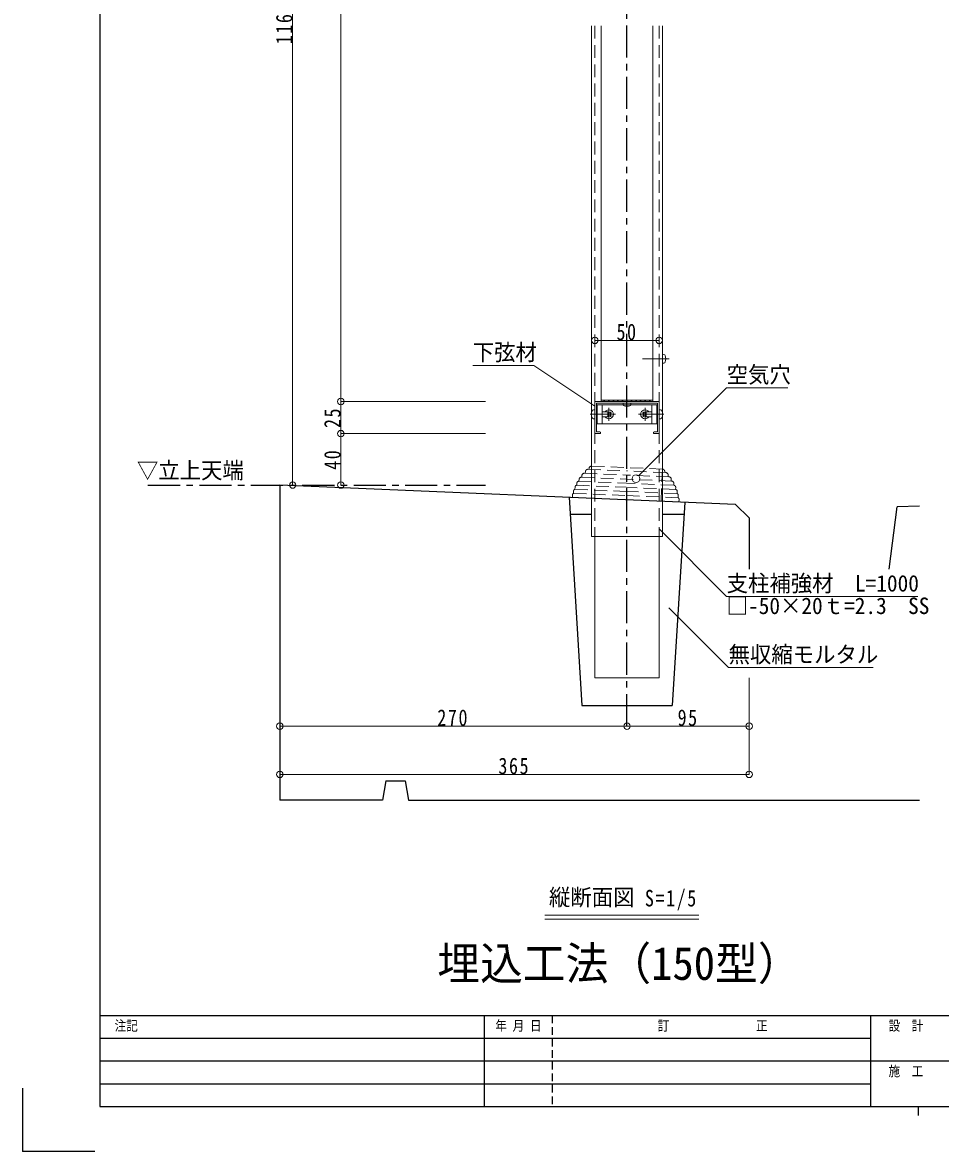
# Model space of a CAD drawing. Units: millimetres, scale not verified. Extents: x -1050 to 1050, y -742 to 742.
# Drawn here: x -1050 to -336, y -742 to 135 of the extents above; entities that cross this region are included whole.
import ezdxf
from ezdxf.enums import TextEntityAlignment as Align

# ---------------------------------------------------------------- set-up
doc = ezdxf.new("R2010")
doc.units = ezdxf.units.MM
doc.header["$LTSCALE"] = 5
for name, pattern in [('CHAIN1', [8, 5, -1, 1, -1]), ('DASHED1', [1.8, 1.2, -0.6]), ('DASHED2', [3, 2, -1])]:
    doc.linetypes.add(name, pattern=pattern)
for name, color, linetype in [('0-0_通り芯', 7, 'CHAIN1'), ('0-1_躯体', 134, 'Continuous'), ('1-4_印刷位置ライン', 7, 'Continuous'), ('1-5_図枠1_1', 7, 'Continuous')]:
    doc.layers.add(name, color=color, linetype=linetype)
for name, color, linetype, lineweight in [('0-3_寸法', 54, 'Continuous', 20), ('0-4_手摺部材', 92, 'Continuous', 20), ('0-5_手すり子', 12, 'Continuous', 20), ('0-8_その他', 11, 'Continuous', 20), ('0-9_文字', 3, 'Continuous', 20), ('0-A_支柱', 6, 'Continuous', 20), ('0-B_足元', 4, 'Continuous', 20)]:
    doc.layers.add(name, color=color, linetype=linetype, lineweight=lineweight)
doc.styles.add('ＭＳ ゴシック', font='')
doc.styles.add('ＭＳ 明朝', font='')
doc.styles.get('ＭＳ ゴシック').set_extended_font_data('MS Gothic')
doc.styles.get('ＭＳ 明朝').set_extended_font_data('MS Mincho')

# ---------------------------------------------------------------- blocks, each defined once
blk = doc.blocks.new('dimension_origin')
at = {"color": 0, "linetype": 'Continuous', "lineweight": -2}
blk.add_circle((0, 0), 1.25, dxfattribs=at)

msp = doc.modelspace()

# ---------------------------------------------------------------- linework, layer by layer
at = {"layer": '0-0_通り芯'}
for p, q in [((-580, -411.793), (-580, 505.456)), ((-952.5, -224.293), (-690, -224.293))]:
    msp.add_line(p, q, dxfattribs=at)
at = {"layer": '0-1_躯体'}
for p, q in [((-850, -224.293), (-850, -469.293)), ((-535, -237.626), (-545, -395.721)), ((-376.259, -289.678), (-370, -241.293)), ((-352.5, -240.71), (-370, -241.293)), ((-607.5, -247.177), (-624.076, -247.177)), ((-535.499, -247.177), (-552.5, -247.177)), ((-485, -249.9), (-485, -289.678)), ((-767.5, -454.293), (-752.5, -454.293)), ((-752.5, -454.293), (-750, -469.293)), ((-750, -469.293), (-352.5, -469.293))]:
    msp.add_line(p, q, dxfattribs=at)
for points in [[(-485, -249.9), (-495.607, -239.293), (-850, -224.293)], [(-625, -233.816), (-615, -395.721), (-545, -395.721)], [(-767.5, -454.293), (-770, -469.293), (-850, -469.293)]]:
    msp.add_lwpolyline(points, dxfattribs=at)
at = {"layer": '0-3_寸法'}
for p, q in [((-840, 495), (-840, -224.293)), ((-802.5, -159.293), (-802.5, 470)), ((-605, -111.793), (-555, -111.793)), ((-690, -159.293), (-802.5, -159.293)), ((-802.5, -184.293), (-802.5, -159.293)), ((-690, -184.293), (-802.5, -184.293)), ((-802.5, -224.293), (-802.5, -184.293)), ((-485, -374.293), (-485, -449.293)), ((-850, -411.793), (-580, -411.793)), ((-580, -411.793), (-485, -411.793)), ((-850, -449.293), (-485, -449.293))]:
    msp.add_line(p, q, dxfattribs=at)
at = {"layer": '0-4_手摺部材'}
for p, q in [((-551.381, -122.713), (-552.5, -122.615)), ((-552.5, -122.615), (-552.5, -129.615)), ((-551.381, -129.517), (-552.5, -129.615)), ((-606.119, -165.891), (-605, -165.793)), ((-605, -183.793), (-605, -159.793)), ((-605, -172.793), (-605, -165.793)), ((-604.5, -159.293), (-555.5, -159.293)), ((-603.6, -160.693), (-603.6, -182.893)), ((-556.4, -160.693), (-603.6, -160.693)), ((-582.908, -161.747), (-583, -160.693)), ((-577, -160.693), (-583, -160.693)), ((-577.092, -161.747), (-577, -160.693)), ((-560.75, -176.793), (-560.75, -161.793)), ((-556.75, -176.793), (-556.75, -161.793)), ((-556.4, -182.893), (-556.4, -160.693)), ((-555, -159.793), (-555, -183.793)), ((-553.881, -165.891), (-555, -165.793)), ((-555, -165.793), (-555, -172.793)), ((-606.119, -172.695), (-605, -172.793)), ((-594.545, -168.097), (-595, -167.658)), ((-594.545, -170.488), (-595, -170.927)), ((-594.545, -168.097), (-594, -168.296)), ((-594.545, -170.488), (-594, -170.29)), ((-593.455, -168.097), (-594, -168.296)), ((-593.455, -170.488), (-594, -170.29)), ((-593.455, -168.097), (-592.864, -167.527)), ((-593.455, -170.488), (-592.864, -171.059)), ((-592.805, -168.747), (-593.003, -169.293)), ((-592.805, -169.838), (-593.003, -169.293)), ((-592.805, -168.748), (-592.234, -168.157)), ((-592.805, -169.838), (-592.234, -170.429)), ((-567.195, -168.748), (-567.766, -168.157)), ((-567.195, -169.838), (-567.766, -170.429)), ((-567.195, -168.747), (-566.997, -169.293)), ((-567.195, -169.838), (-566.997, -169.293)), ((-566.545, -168.097), (-567.136, -167.527)), ((-566.545, -170.488), (-567.136, -171.059)), ((-566.545, -168.097), (-566, -168.296)), ((-566.545, -170.488), (-566, -170.29)), ((-565.455, -168.097), (-566, -168.296)), ((-565.455, -170.488), (-566, -170.29)), ((-565.455, -168.097), (-565, -167.658)), ((-565.455, -170.488), (-565, -170.927)), ((-553.881, -172.695), (-555, -172.793)), ((-601.2, -184.293), (-604.5, -184.293)), ((-603.6, -182.893), (-601.2, -182.893)), ((-603.25, -176.793), (-556.75, -176.793)), ((-558.8, -182.893), (-556.4, -182.893)), ((-555.5, -184.293), (-558.8, -184.293))]:
    msp.add_line(p, q, dxfattribs=at)
at = {"layer": '0-4_手摺部材', "linetype": 'CHAIN1'}
for p, q in [((-547.28, -126.115), (-567.895, -126.115)), ((-594, -174.293), (-594, -164.293)), ((-566, -174.293), (-566, -164.293)), ((-589, -169.293), (-608.6, -169.293)), ((-571, -169.293), (-551.4, -169.293))]:
    msp.add_line(p, q, dxfattribs=at)
at = {"layer": '0-4_手摺部材'}
for points in [[(-556.75, -161.793), (-603.25, -161.793), (-603.25, -176.793)], [(-599.25, -171.293), (-595, -171.293), (-595, -167.293), (-599.25, -167.293)], [(-560.75, -171.293), (-565, -171.293), (-565, -167.293), (-560.75, -167.293)]]:
    msp.add_lwpolyline(points, dxfattribs=at)
for centre, radius, start, end in [((-551.494, -124.008), 1.3, 15.88085, 85), ((-551.494, -128.222), 1.3, 275, 344.11915), ((-558.9, -126.115), 9, 344.11915, 15.88085), ((-606.006, -167.186), 1.3, 95, 164.11915), ((-604.5, -159.793), 0.5, 90, 180), ((-594, -169.293), 3.5, 214.8499, 145.1501), ((-581.812, -161.651), 1.1, 185, 254.7751), ((-580, -154.993), 8, 254.7751, 285.2249), ((-578.188, -161.651), 1.1, 285.2249, 355), ((-566, -169.293), 3.5, 34.8499, 325.1501), ((-555.5, -159.793), 0.5, 0, 90), ((-553.994, -167.186), 1.3, 15.88085, 85), ((-598.6, -169.293), 9, 164.11915, 195.88085), ((-606.006, -171.4), 1.3, 195.88085, 265), ((-594, -169.293), 2.1, 32.74607, 57.2425), ((-594, -169.293), 2.1, 302.7575, 327.2425), ((-566, -169.293), 2.1, 122.7575, 147.25393), ((-566, -169.293), 2.1, 212.7575, 237.2425), ((-553.994, -171.4), 1.3, 275, 344.11915), ((-561.4, -169.293), 9, 344.11915, 15.88085), ((-604.5, -183.793), 0.5, 180, 270), ((-601.2, -183.593), 0.7, 270, 90), ((-558.8, -183.593), 0.7, 90, 270), ((-555.5, -183.793), 0.5, 270, 360)]:
    msp.add_arc(centre, radius, start, end, dxfattribs=at)
at = {"layer": '0-5_手すり子'}
for p, q in [((-600, 132.854), (-600, -159.293)), ((-560, -159.293), (-560, 132.854))]:
    msp.add_line(p, q, dxfattribs=at)
at = {"layer": '0-8_その他'}
for p, q in [((-599.25, -176.793), (-599.25, -161.793)), ((-598.178, -158.293), (-597.178, -159.293)), ((-594.642, -158.293), (-593.642, -159.293)), ((-591.107, -158.293), (-590.107, -159.293)), ((-587.571, -158.293), (-586.571, -159.293)), ((-584.036, -158.293), (-583.036, -159.293)), ((-580.5, -158.293), (-579.5, -159.293)), ((-576.964, -158.293), (-575.964, -159.293)), ((-573.429, -158.293), (-572.429, -159.293)), ((-569.893, -158.293), (-568.893, -159.293)), ((-566.358, -158.293), (-565.358, -159.293)), ((-562.822, -158.293), (-561.822, -159.293))]:
    msp.add_line(p, q, dxfattribs=at)
msp.add_lwpolyline([(-600, -158.293), (-600, -159.293), (-560, -159.293), (-560, -158.293)], close=True, dxfattribs=at)
at = {"layer": '0-9_文字'}
for p, q in [((-524.014, -558.793), (-643.767, -558.793)), ((-524.014, -561.793), (-643.767, -561.793))]:
    msp.add_line(p, q, dxfattribs=at)
for points in [[(-605, -163.028), (-652.5, -131.225), (-700, -131.225)], [(-570.95, -217.102), (-502.5, -148.652), (-455, -148.652)], [(-555, -258.466), (-502.5, -310.966), (-353.75, -310.966)], [(-547.397, -319.886), (-501.001, -366.282), (-388.501, -366.282)]]:
    msp.add_lwpolyline(points, dxfattribs=at)
at = {"layer": '0-A_支柱'}
for p, q in [((-607.5, -264.293), (-607.5, 132.854)), ((-552.5, 132.854), (-552.5, -264.293)), ((-607.5, -264.293), (-552.5, -264.293))]:
    msp.add_line(p, q, dxfattribs=at)
msp.add_circle((-573, -219.293), 3, dxfattribs=at)
at = {"layer": '0-B_足元', "linetype": 'DASHED2'}
for p, q in [((-605, 132.854), (-605, -264.293)), ((-555, 132.854), (-555, -264.293)), ((-607.451, -209.537), (-579.975, -210.699)), ((-615.385, -218.205), (-580.356, -219.688)), ((-615.078, -217.014), (-615.129, -218.216)), ((-613.165, -215.1), (-580.221, -216.494)), ((-612.351, -213.933), (-612.402, -215.133)), ((-610.448, -212.012), (-580.085, -213.297)), ((-609.534, -211.45), (-609.559, -212.05)), ((-547.276, -217.889), (-580.221, -216.494)), ((-549.722, -214.582), (-580.085, -213.297)), ((-552.5, -211.862), (-579.975, -210.699)), ((-553.557, -236.84), (-552.5, -211.862)), ((-550.586, -213.945), (-550.612, -214.544)), ((-547.989, -216.657), (-548.04, -217.857)), ((-620.41, -225.949), (-620.48, -227.604)), ((-620.48, -227.602), (-580.762, -229.283)), ((-619.011, -223.021), (-619.071, -224.432)), ((-619.071, -224.432), (-580.625, -226.059)), ((-617.272, -220.035), (-617.327, -221.33)), ((-617.327, -221.33), (-580.491, -222.889)), ((-542.18, -227.686), (-580.625, -226.059)), ((-543.656, -224.447), (-580.491, -222.889)), ((-545.327, -221.17), (-580.356, -219.688)), ((-545.532, -219.957), (-545.583, -221.16)), ((-543.601, -223.153), (-543.656, -224.447)), ((-542.121, -226.276), (-542.18, -227.686)), ((-622.414, -231.998), (-622.495, -233.922)), ((-621.51, -228.717), (-621.597, -230.758)), ((-621.597, -230.758), (-580.897, -232.48)), ((-540.198, -234.203), (-580.897, -232.48)), ((-541.044, -230.964), (-580.762, -229.283)), ((-540.974, -229.311), (-541.044, -230.966)), ((-540.111, -232.162), (-540.198, -234.203)), ((-539.488, -235.507), (-539.57, -237.432))]:
    msp.add_line(p, q, dxfattribs=at)
at = {"layer": '0-B_足元'}
for p, q in [((-605, -264.293), (-605, -374.293)), ((-555, -264.293), (-555, -374.293)), ((-605, -374.293), (-555, -374.293))]:
    msp.add_line(p, q, dxfattribs=at)
at = {"layer": '0-B_足元', "linetype": 'DASHED2'}
for centre, radius, start, end in [((-607.535, -211.535), 2, 87.57656, 177.57656), ((-615.41, -220.067), 1.862, 89.2213, 179.01555), ((-613.124, -217.054), 1.954, 84.14723, 178.83179), ((-610.308, -214.063), 2.047, 84.1379, 176.37287), ((-552.585, -213.86), 2, 357.57656, 87.57656), ((-550.035, -216.614), 2.047, 358.78024, 91.01521), ((-547.482, -219.832), 1.954, 356.32133, 91.00588), ((-620.3, -228.8), 1.212, 98.49757, 176.03799), ((-618.93, -225.905), 1.48, 95.452, 181.68876), ((-617.35, -222.99), 1.661, 89.19931, 181.06719), ((-545.459, -223.028), 1.862, 356.13756, 85.93181), ((-543.773, -226.104), 1.661, 354.08593, 85.9538), ((-542.445, -229.142), 1.48, 353.46435, 79.70111), ((-620.961, -232.066), 1.455, 115.91281, 177.28712), ((-541.324, -232.143), 1.212, 359.11513, 76.65554), ((-540.942, -235.453), 1.455, 357.866, 59.24031)]:
    msp.add_arc(centre, radius, start, end, dxfattribs=at)
at = {"layer": '1-4_印刷位置ライン'}
for p in [(-1050, -693.374), (-993.722, -742.5)]:
    msp.add_line(p, (-1050, -742.5), dxfattribs=at)
at = {"layer": '1-5_図枠1_1'}
for p, q in [((-990, -636.793), (990, -636.793)), ((-691.162, -636.793), (-691.162, -707.5)), ((-390.657, -636.793), (-390.657, -707.5)), ((-990, -654.47), (-390.657, -654.47)), ((-990, -672.146), (-37.121, -672.146)), ((-990, -689.823), (-390.657, -689.823)), ((-353.535, -707.5), (-353.535, -714.571))]:
    msp.add_line(p, q, dxfattribs=at)
at = {"layer": '1-5_図枠1_1', "linetype": 'DASHED1'}
msp.add_line((-638.131, -636.793), (-638.131, -707.5), dxfattribs=at)
msp.add_line((-638.131, -636.793), (-638.131, -707.5), dxfattribs=at)
at = {"layer": '1-5_図枠1_1'}
msp.add_lwpolyline([(-990, 682.5), (-990, -707.5), (990, -707.5)], dxfattribs=at)

# ---------------------------------------------------------------- block references
at = {"layer": '0-3_寸法', "xscale": 2, "yscale": 2}
for p, rotation in [((-605, -111.793), 180), ((-802.5, -159.293), 90), ((-802.5, -159.293), 270), ((-802.5, -184.293), 90), ((-802.5, -184.293), 270), ((-840, -224.293), 270), ((-802.5, -224.293), 270), ((-850, -411.793), 180), ((-580, -411.793), 180), ((-850, -449.293), 180)]:
    msp.add_blockref('dimension_origin', p, dxfattribs=dict(at, rotation=rotation))
for p in [(-555, -111.793), (-580, -411.793), (-485, -411.793), (-485, -449.293)]:
    msp.add_blockref('dimension_origin', p, dxfattribs=at)

# ---------------------------------------------------------------- texts
at = {"layer": '0-3_寸法', "char_height": 12.83, "attachment_point": 7, "rotation": 90, "style": 'ＭＳ ゴシック'}
for s, insert in [('\\T1.18;\\W0.8;1165', (-840, 118.479)), ('\\T1.17;\\W0.8;25', (-802.5, -179.918)), ('\\T1.17;\\W0.8;40', (-802.5, -212.418))]:
    msp.add_mtext(s, dxfattribs=dict(at, insert=insert))
at = {"layer": '0-3_寸法', "char_height": 12.83, "attachment_point": 7, "style": 'ＭＳ ゴシック'}
for s, insert in [('\\T1.17;\\W0.8;50', (-588.125, -111.793)), ('\\T1.18;\\W0.8;270', (-727.5, -411.793)), ('\\T1.17;\\W0.8;95', (-540.625, -411.793)), ('\\T1.18;\\W0.8;365', (-680, -449.293))]:
    msp.add_mtext(s, dxfattribs=dict(at, insert=insert))
at = {"layer": '0-9_文字', "style": 'ＭＳ ゴシック', "width": 0.95}
for s, height, p in [('下弦材', 12.83, (-700, -131.225)), ('空気穴', 12.83, (-502.5, -148.652)), ('▽立上天端', 12.83, (-961.076, -223.127)), ('支柱補強材\u3000L=1000', 12.83, (-502.5, -310.966)), ('□-50×20ｔ=2.3\u3000SS', 12.83, (-502.5, -328.466)), ('無収縮モルタル', 12.83, (-501.001, -366.282)), ('縦断面図', 12.83, (-640.701, -555.106)), ('埋込工法（150型）', 25.66, (-727.5, -616.793))]:
    msp.add_text(s, height=height, dxfattribs=at).set_placement(p, align=Align.BOTTOM_LEFT)
at = {"layer": '0-9_文字', "insert": (-566.097, -555.106), "char_height": 12.83, "attachment_point": 7, "style": 'ＭＳ ゴシック'}
msp.add_mtext('\\T1.18;\\W0.8;S=1/5', dxfattribs=at)
at = {"layer": '1-5_図枠1_1', "style": 'ＭＳ 明朝', "width": 0.85}
for s, p in [('注記', (-978.418, -650.934)), ('年 月 日', (-682.419, -650.934)), ('訂               正', (-556.108, -650.934)), ('  設  計', (-385.607, -650.934)), ('  施  工', (-385.607, -686.288))]:
    msp.add_text(s, height=7.776, dxfattribs=at).set_placement(p, align=Align.BOTTOM_LEFT)

doc.saveas('drawing.dxf')
